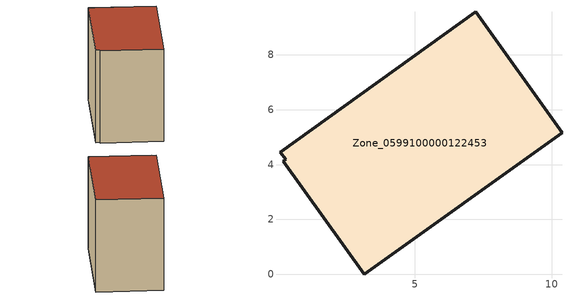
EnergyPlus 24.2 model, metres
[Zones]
Zone_0599100000122453
 floor ground (C_G): 0.07,4.45 7.22,9.57 10.37,5.17 3.14,0 0.2,4.12 0.28,4.18 z0
 wall outside (C_F): 3.14,0 10.37,5.17 7.22,9.57 0.07,4.45 0.28,4.18 0.2,4.12 3.14,0 z0:7.93
 roof outside (C_R): 7.22,9.57 0.07,4.45 0.28,4.18 0.2,4.12 3.14,0 10.37,5.17 z7.93
[BUILDING]
Pand.0599100000122453: North Axis=0; Terrain=City; Loads Convergence Tolerance Value=0.04; Temperature Convergence Tolerance Value=0.4; Solar Distribution=FullExterior; Maximum Number of Warmup Days=25; Minimum Number of Warmup Days=1
[Site:Location]
Rotterdam.The.Hague.AP_ZH_NLD Design_Conditions: Latitude=51.96; Longitude=4.45; Time Zone=1; Elevation=-4.5
[SITE:GROUNDTEMPERATURE:BUILDINGSURFACE]
18, 18, 18, 18, 18, 18, 18, 18, 18, 18, 18, 18
[MATERIAL] Thermal Absorptance=0.9; Solar Absorptance=0.7; Visible Absorptance=0.7
Name | Roughness | Thickness | Conductivity | Density | Specific Heat
G.TI.1975-1991 | MediumSmooth | 0.15 | 0.288461 | 540 | 1210
F.TI.1975-1991 | Rough | 0.3 | 0.230769 | 1920 | 840
R.TI.1975-1991 | MediumRough | 0.2 | 0.153846 | 1500 | 1000
[CONSTRUCTION]
C_G: G.TI.1975-1991
C_F: F.TI.1975-1991
C_R: R.TI.1975-1991
[ZONE]
Zone_0599100000122453: Type=1; Multiplier=1; Ceiling Height=Autocalculate; Volume=Autocalculate; Floor Area=autocalculate; Part of Total Floor Area=Yes
[ZONEINFILTRATION:DESIGNFLOWRATE]
Infil_Zone_0599100000122453: Zone or ZoneList or Space or SpaceList=Zone_0599100000122453; Schedule=AlwaysOn; Design Flow Rate Calculation Method=Flow/Area; Flow Rate per Floor Area=0.003; Constant Term Coefficient=1; Temperature Term Coefficient=0; Velocity Term Coefficient=0; Velocity Squared Term Coefficient=0
[HVACTEMPLATE:ZONE:IDEALLOADSAIRSYSTEM]
Zone_0599100000122453: Maximum Heating Supply Air Temperature=50; Minimum Cooling Supply Air Temperature=13; Maximum Heating Supply Air Humidity Ratio=0.0156; Minimum Cooling Supply Air Humidity Ratio=0.0077; Heating Limit=NoLimit; Cooling Limit=NoLimit; Dehumidification Control Type=ConstantSensibleHeatRatio; Cooling Sensible Heat Ratio=0.7; Dehumidification Setpoint=60; Humidification Control Type=None; Humidification Setpoint=30; Outdoor Air Method=None; Outdoor Air Flow Rate per Person=0.00944; Outdoor Air Flow Rate per Zone Floor Area=0; Outdoor Air Flow Rate per Zone=0; Demand Controlled Ventilation Type=None; Outdoor Air Economizer Type=NoEconomizer; Heat Recovery Type=None; Sensible Heat Recovery Effectiveness=0.7; Latent Heat Recovery Effectiveness=0.65
[ZONECONTROL:THERMOSTAT]
ThermostatControl_Zone_0599100000122453: Zone or ZoneList=Zone_0599100000122453; Control Type Schedule=DualSetpointControlType; Control 1=Thermostat_Zone_0599100000122453; Temperature Difference Between Cutout And Setpoint=0
[THERMOSTATSETPOINT:DUALSETPOINT]
Thermostat_Zone_0599100000122453: Heating Setpoint Temperature Schedule=HeatingSetpoint_Zone_0599100000122453; Cooling Setpoint Temperature Schedule=CoolingSetpoint_Zone_0599100000122453
[SCHEDULE:COMPACT]
HeatingSetpoint_Zone_0599100000122453: Through: 12/31, For: AllDays, Until: 24:00, 21
CoolingSetpoint_Zone_0599100000122453: Through: 12/31, For: AllDays, Until: 24:00, 24
DualSetpointControlType: Through: 12/31, For: AllDays, Until: 24:00, 4
AlwaysOn: Through: 12/31, For: AllDays, Until: 24:00, 1
